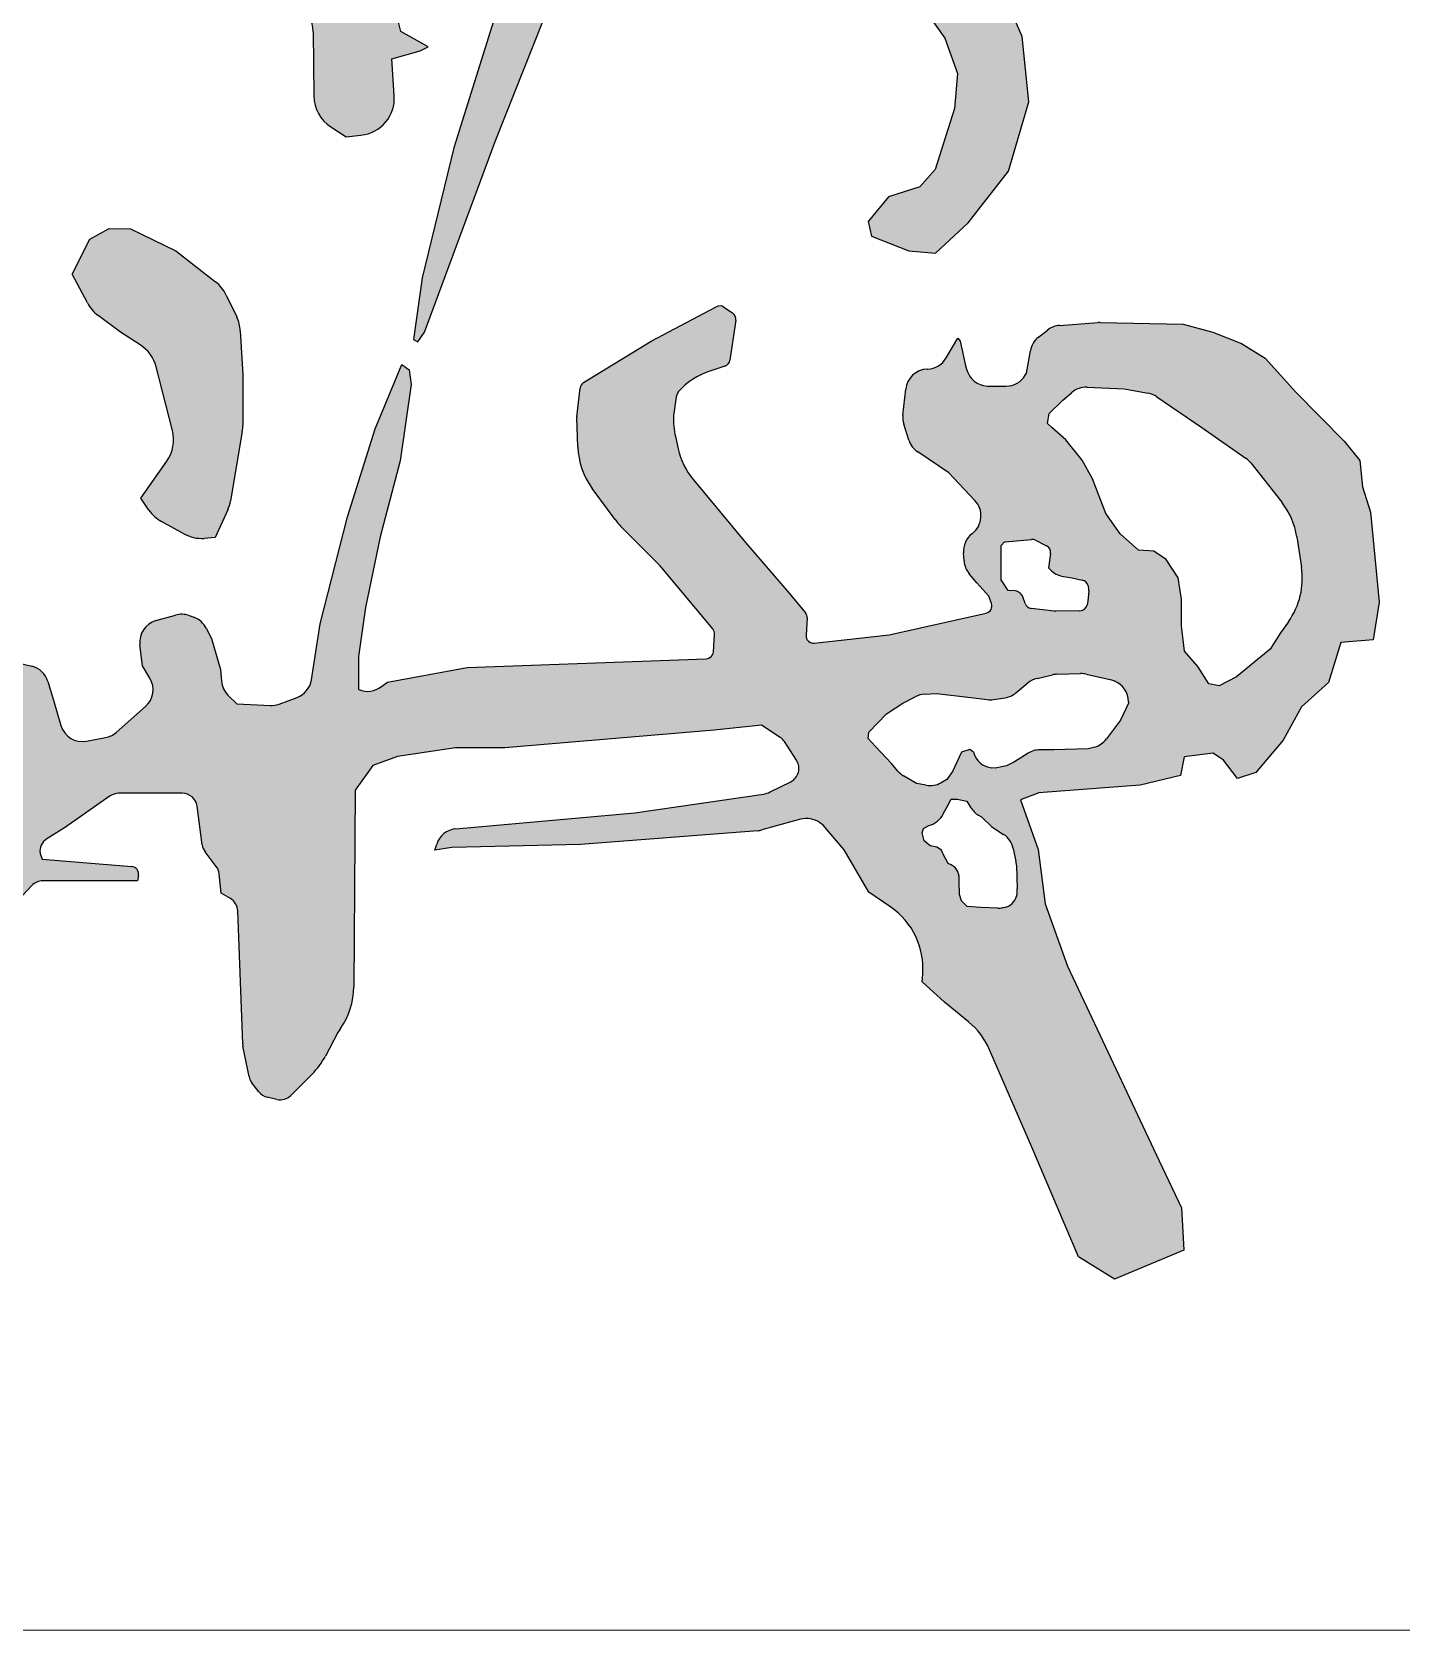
# Model space of a CAD drawing. Extents: x 69728788 to 150163257, y 20675998 to 43663798.
# Drawn here: x 74288032 to 74288469, y 21846972 to 21847482 of the extents above; entities that cross this region are included whole.
import ezdxf

# ---------------------------------------------------------------- set-up
doc = ezdxf.new("R2010")
doc.units = 0
doc.header["$LTSCALE"] = 1000
doc.header["$MEASUREMENT"] = 0
doc.layers.add('图框', color=253, linetype='CONTINUOUS')
doc.layers.add('外框线', color=255, linetype='CONTINUOUS')
doc.layers.add('标注', color=4, linetype='CONTINUOUS', lineweight=20)

# ---------------------------------------------------------------- blocks, each defined once
blk = doc.blocks.new('龚海波')
at = {"layer": '外框线'}
h = blk.add_hatch(color=256, dxfattribs=at)
h.paths.add_polyline_path([(-274227.78, 46952.1), (-274208.65, 46949.52), (-274197.98, 46945.48), (-274189.16, 46940.7), (-274186.21, 46934.82), (-274185.48, 46927.84), (-274185.11, 46921.59), (-274185.11, 46920.12), (-274181.8, 46923.06), (-274177.02, 46930.41), (-274171.5, 46938.87), (-274173.71, 46948.42), (-274176.28, 46952.28, 0.161293), (-274191.16, 46963.89), (-274197.25, 46966.06), (-274220.79, 46973.05), (-274252.1, 46980.7, -0.055927), (-274258.38, 46983), (-274271.79, 46989.7, -0.036786), (-274275.57, 46991.95), (-274283.1, 46997.22, 0.116967), (-274295.97, 47002.32, 0.125161), (-274297.43, 47002.06), (-274305.16, 46998.51, 0.089225), (-274306.04, 46997.91, -0.045924), (-274305.61, 46998.26), (-274310.28, 46995.05, 0.195275), (-274311.52, 46993.17), (-274312.01, 46990.74, 0.293872), (-274310.82, 46987.72), (-274305.77, 46984.07), (-274300.62, 46982.23), (-274295.1, 46976.72), (-274293.22, 46963.58, 0.040442), (-274293.26, 46963.1, 0.74192), (-274287.76, 46961.44), (-274285.9, 46964.23), (-274277.81, 46966.8), (-274269.72, 46965.33), (-274263.46, 46960.92), (-274256.42, 46954.89, 0.146226), (-274254.85, 46954.19), (-274241.39, 46952.46)])
h.paths.add_polyline_path([(-274005.14, 46626.86, -0.224051), (-273999.55, 46615.35), (-273999.25, 46589.55, 0.252735), (-273992.33, 46577.09), (-273986.18, 46573.16), (-273980.29, 46573.75, 0.405395), (-273966.82, 46589.72), (-273967.85, 46604.51), (-273956.44, 46607.77), (-273953.18, 46609.4), (-273964.18, 46615.51), (-273966.22, 46623.65), (-273965.89, 46638.44, 0.116113), (-273967.32, 46645.16), (-273974.78, 46661.02, 0.062977), (-273976.8, 46664.19), (-273985.51, 46674.71, 0.230474), (-273997.46, 46680.13), (-274008.59, 46679.83), (-274012.13, 46678.9, 0.141943), (-274019.3, 46674.62), (-274028.94, 46664.26, 0.175293), (-274032.94, 46654.87), (-274033.04, 46652.96), (-274031.82, 46647.67), (-274031.01, 46647.67)])
h.paths.add_polyline_path([(-274028.85, 46494.91, 0.097987), (-274030.3, 46500.55), (-274034.54, 46509.37, 0.115547), (-274038.84, 46514.7), (-274054.86, 46527.21), (-274073.06, 46536.01), (-274081.74, 46536.17), (-274089.5, 46531.9), (-274096.55, 46517.82), (-274090.49, 46506.18, 0.112428), (-274086.18, 46501.1), (-274077.17, 46494.35), (-274069.26, 46489.32, -0.190711), (-274062.78, 46480.38), (-274056.22, 46454.76, -0.218827), (-274058.46, 46442.43), (-274068.95, 46427.46), (-274065.66, 46422.71, 0.115033), (-274060.61, 46418.14), (-274051.68, 46413.18, 0.14431), (-274043.4, 46411.33), (-274039, 46411.62), (-274033.94, 46422.75, 0.064737), (-274032.8, 46426.45), (-274028.06, 46454.38, 0.042109), (-274027.85, 46456.89), (-274027.85, 46477.34)])
h.paths.add_polyline_path([(-274168.93, 46137.71, 0.133698), (-274167.09, 46140.27), (-274163.85, 46148.96), (-274164.2, 46158.47), (-274164.2, 46162.1), (-274167.14, 46163.83), (-274173.71, 46164.17), (-274185.82, 46164), (-274191.4, 46164.53, -0.296761), (-274196.53, 46168.61), (-274197.76, 46172.3), (-274200.7, 46172.3), (-274203.43, 46168.07, -0.111035), (-274205.3, 46166.23), (-274209.17, 46163.83), (-274215.99, 46156.3, -0.159662), (-274219.23, 46154.45), (-274224.05, 46153.46), (-274236.16, 46154.49), (-274236.3, 46153.86), (-274236.57, 46148.05), (-274236.02, 46143.08), (-274231.87, 46138.65), (-274225.51, 46132.29), (-274221.91, 46132.57), (-274218.31, 46135.33), (-274215.27, 46134.23), (-274212.22, 46130.36), (-274211.12, 46124.27), (-274211.89, 46109.22, 0.22558), (-274209.93, 46104.46), (-274203.09, 46098.28), (-274200.05, 46098.83), (-274193.13, 46107.96), (-274185.05, 46115.22, 0.121444), (-274183.44, 46117.6), (-274179.59, 46127.99, -0.134274), (-274177.74, 46130.56)])
blk.add_hatch(color=256, dxfattribs=at).paths.add_polyline_path([(-273827.42, 46845.62), (-273882.62, 46734.35), (-273922.01, 46635.24), (-273942.84, 46568.69), (-273955.51, 46516.27), (-273959.12, 46491.41), (-273957.31, 46490.51), (-273954.62, 46494.45), (-273926.21, 46571.28), (-273891.38, 46658.93), (-273855.88, 46735.91), (-273816.54, 46815.82), (-273808.8, 46820.33), (-273805.58, 46811.96), (-273808.16, 46768.13), (-273808.16, 46733.97), (-273803.64, 46703.04), (-273782.36, 46665.01), (-273761.72, 46636.66), (-273744.95, 46612.81), (-273739.79, 46598.63), (-273741.08, 46584.46), (-273748.82, 46559.97), (-273755.02, 46552.96), (-273767.68, 46548.9), (-273775.82, 46538.96), (-273774.46, 46533.08), (-273759.51, 46527.14), (-273748.66, 46526.24), (-273735.54, 46538.44), (-273719.26, 46559.23), (-273711.12, 46587.25), (-273713.83, 46613.46), (-273723.33, 46635.6), (-273743.23, 46663.17), (-273761.77, 46689.38), (-273774.93, 46731.14), (-273774.02, 46767.29), (-273773.14, 46826.64), (-273774.95, 46859.63), (-273782.64, 46869.12), (-273798.02, 46874.55), (-273814.3, 46870.93)])
h = blk.add_hatch(color=256, dxfattribs=at)
h.paths.add_polyline_path([(-273891.95, 46471.83, -0.231178), (-273890.54, 46474.06), (-273863.26, 46490.83), (-273837.04, 46504.62, -0.274551), (-273833.98, 46504.46), (-273830.46, 46502.12, -0.290357), (-273829.16, 46499.18), (-273831.53, 46483.15, -0.282713), (-273833.55, 46480.75), (-273839.65, 46478.72, 0.12974), (-273852.46, 46470.33), (-273853.22, 46468.3), (-273854.23, 46460.74, 0.07073), (-273853.53, 46452.32), (-273852.42, 46447.43, 0.118418), (-273846.21, 46434.87), (-273825.22, 46409.7), (-273807.67, 46389.24), (-273801.12, 46381.38, -0.191696), (-273800.42, 46379.27), (-273800.86, 46372.32, 0.465128), (-273797.54, 46369.15), (-273767.43, 46372.42), (-273728.29, 46381.19, 0.44834), (-273726.12, 46385.11), (-273727.15, 46388.07), (-273732.08, 46393.35), (-273735.16, 46397.09, -0.157491), (-273737.2, 46402.23), (-273737.41, 46405.52, -0.24693), (-273734, 46413.17), (-273733.82, 46413.3, 0.440579), (-273732.84, 46426.55), (-273743.35, 46437.69), (-273755.88, 46446.13, -0.170294), (-273759.44, 46450.91), (-273761.46, 46457.38, -0.102372), (-273761.82, 46461.01), (-273760.72, 46471.44, -0.373734), (-273752.09, 46479.5), (-273751.89, 46479.5, 0.254103), (-273744.49, 46483.87), (-273739.73, 46492.03), (-273738.75, 46490.77), (-273736.69, 46481.56), (-273736.17, 46479.5, 0.331647), (-273727.84, 46472.7), (-273726.44, 46472.64), (-273720.26, 46472.64, 0.263355), (-273712.54, 46477.01), (-273712, 46477.92), (-273710.47, 46486.84, -0.184975), (-273707.18, 46492.38), (-273703.59, 46495.22, -0.149598), (-273698.68, 46497.13), (-273682.76, 46498.33), (-273648.95, 46497.63), (-273636.97, 46494.46), (-273625.35, 46489.89), (-273615.84, 46483.9), (-273603.51, 46470.18), (-273584.01, 46450.44), (-273577.67, 46442.7), (-273576.62, 46432.14), (-273573.45, 46421.94), (-273569.92, 46385.61), (-273572.38, 46370.48), (-273585.41, 46369.42), (-273587.53, 46362.38), (-273590.35, 46353.23), (-273601.26, 46343.38), (-273608.66, 46330.01), (-273619.58, 46316.98), (-273626.98, 46314.52), (-273632.61, 46321.91), (-273636.84, 46324.73), (-273648.46, 46323.32), (-273649.98, 46315.82), (-273666.18, 46311.95), (-273707.04, 46308.79), (-273714.43, 46305.97), (-273707.3, 46286.01), (-273704.48, 46264.05), (-273695.53, 46238.92), (-273658.58, 46160.57), (-273649.57, 46141.66), (-273648.67, 46124.55), (-273676.61, 46112.85), (-273691.02, 46121.85), (-273709.95, 46165.97), (-273726.9, 46205.24, 0.119239), (-273735.38, 46216.51), (-273745.1, 46224.51), (-273754.11, 46232.61), (-273753.87, 46235.75, 0.267055), (-273766.73, 46262.75), (-273775.53, 46268.83), (-273785.46, 46285.83), (-273793.96, 46295.75), (-273795.44, 46296.8, 0.225942), (-273803.06, 46298.15), (-273818.65, 46293.85, -0.047725), (-273820.34, 46293.55), (-273891.78, 46287.96), (-273943.56, 46286.74), (-273950.47, 46285.69), (-273949.72, 46288.06, -0.302854), (-273941.94, 46294.31), (-273869.81, 46300.7), (-273818.07, 46308.29, 0.079622), (-273815.35, 46309.14), (-273807.06, 46313.28, 0.447831), (-273804.72, 46321.92), (-273809.59, 46329.42, 0.101957), (-273811.29, 46331.14), (-273818.77, 46336.12), (-273837.91, 46333.99), (-273922.26, 46326.91), (-273942.11, 46326.91), (-273965.5, 46323.37), (-273975.42, 46319.83), (-273982.51, 46309.91), (-273983.15, 46230.62, -0.1506), (-273988.49, 46213.78), (-273989.6, 46212.17), (-273994.57, 46202.74, -0.07539), (-273999.91, 46195.5), (-274008.51, 46186.9, -0.258442), (-274014.1, 46185.29), (-274018, 46186.19, -0.172364), (-274021.39, 46188.35), (-274024.17, 46191.93, -0.116492), (-274025.32, 46194.44), (-274027.88, 46207.21), (-274029.88, 46261.27, 0.257654), (-274032.87, 46266.24), (-274036.55, 46268.37), (-274037.36, 46276.13, 0.137932), (-274038.57, 46279.15), (-274043.03, 46284.98, -0.130882), (-274044.21, 46287.84), (-274046.29, 46303.4, 0.375873), (-274052.24, 46308.6), (-274077.9, 46308.6, 0.153785), (-274081.34, 46307.52), (-274099.67, 46294.7), (-274106.77, 46290.31, 0.298099), (-274109.55, 46284.35), (-274108.73, 46282.05), (-274072.6, 46279.05, -0.449386), (-274069.91, 46275.47), (-274070.35, 46273.34), (-274108.47, 46273.34, 0.210128), (-274112.89, 46271.4), (-274116.57, 46267.38), (-274118.16, 46266.68, -0.340919), (-274128.83, 46269.35), (-274130.34, 46271.26, 0.210758), (-274134.62, 46273.53), (-274142.12, 46274.06, -0.201903), (-274148.35, 46277.22), (-274153.6, 46283.43, -0.259318), (-274155.3, 46292.01), (-274154.48, 46294.53, -0.264412), (-274143.55, 46304.54), (-274134.47, 46306.62), (-274133.74, 46308.24, 0.42547), (-274135.37, 46312.24), (-274138.97, 46313.68, 0.080244), (-274145.44, 46314.58), (-274159.81, 46314.07), (-274243.49, 46313.1), (-274309.1, 46307.63), (-274338.63, 46305.76, 0.145884), (-274341.85, 46304.57), (-274384.28, 46272.8), (-274419.07, 46249.45), (-274461.82, 46217.17), (-274517.99, 46178.93), (-274535.2, 46165.65, 0.151784), (-274538.27, 46161.28), (-274539.85, 46156.35), (-274539.85, 46152.34, 0.121298), (-274538.82, 46148.16), (-274536.25, 46145.19), (-274531.17, 46143.89), (-274525.83, 46144.01, 0.108689), (-274513.31, 46147.06), (-274504.86, 46151.2), (-274443.23, 46179.49), (-274368.95, 46213.48), (-274305.79, 46239.14), (-274279.41, 46244.69), (-274239.85, 46246.77), (-274230.31, 46246.27, -0.148728), (-274223.74, 46243.89), (-274217.82, 46239.45, -0.11645), (-274214.29, 46235.22), (-274210, 46226.66), (-274223.43, 46224.59, 0.187953), (-274230.97, 46220.23), (-274245.93, 46201.55, 0.102525), (-274248.14, 46197.21), (-274251.65, 46184.35), (-274267.55, 46184.35, 0.144191), (-274274.05, 46182.43), (-274347.44, 46135.1), (-274416.92, 46094.26, 0.063491), (-274419.32, 46092.41), (-274432.13, 46079.61, -0.080592), (-274435.25, 46077.36), (-274439.26, 46075.36, -0.178905), (-274447.53, 46074.45), (-274450.63, 46079.5), (-274453.98, 46089.41, -0.27945), (-274451.46, 46101.59), (-274447.39, 46105.97), (-274428.26, 46111.71, 0.073381), (-274425.09, 46113.19), (-274332.17, 46174.64), (-274299.49, 46197.29, 0.06755), (-274297.11, 46199.47), (-274292.18, 46205.39), (-274291.89, 46207.03, 0.305341), (-274301.33, 46211.67), (-274305.1, 46211.4), (-274367.57, 46183.65), (-274477.39, 46136.42), (-274509.13, 46124.36, -0.052637), (-274515.22, 46122.76), (-274533.75, 46119.91, -0.090596), (-274544.53, 46120.21), (-274557.04, 46122.87, -0.085038), (-274566.46, 46126.61), (-274571.69, 46129.8, -0.181064), (-274575.58, 46134.77), (-274577.91, 46142.16, -0.147202), (-274577.98, 46147.34), (-274575.11, 46157.39, -0.109427), (-274573.26, 46160.81), (-274557.09, 46179.46, -0.048018), (-274555.84, 46180.65), (-274505.15, 46220.34), (-274461.42, 46250.16), (-274447.84, 46260.9, 0.298156), (-274445.76, 46267.14), (-274448.24, 46276.52), (-274453.09, 46282.07), (-274469.75, 46283.45), (-274655.95, 46260.6), (-274758.84, 46249.49), (-274984.78, 46231.07, -0.291644), (-274990.48, 46234.09), (-275005.94, 46261.28), (-275005.94, 46263.51, -0.383842), (-275000.57, 46269.47), (-274966.38, 46273.07), (-274703.31, 46284.86), (-274522.67, 46304.34), (-274458.11, 46309.2), (-274455.54, 46316.17), (-274457.48, 46342.43), (-274468.89, 46376.6), (-274479.37, 46389.69), (-274494.1, 46409.05, -0.101619), (-274496.71, 46414.49), (-274498.65, 46422.24, -0.109256), (-274498.83, 46428.72), (-274496.82, 46439.17, -0.280752), (-274486.32, 46450.73), (-274483.95, 46451.42, -0.126758), (-274476.47, 46451.68), (-274469.17, 46450.05, -0.15474), (-274461.32, 46445.5), (-274448.72, 46431.65, -0.081557), (-274446.07, 46427.57), (-274442.08, 46418.45, -0.093443), (-274440.83, 46413.04), (-274440.07, 46394.05), (-274433.96, 46358.27), (-274425, 46322.46, 0.390931), (-274418.19, 46317.99), (-274391.17, 46322.49), (-274369.47, 46333.74, 0.171134), (-274366.74, 46336.65), (-274357.98, 46356.53), (-274331.78, 46396.67), (-274319.32, 46421.58, 0.116513), (-274318.68, 46424.26), (-274318.68, 46442.49, 0.107138), (-274319.22, 46444.97), (-274321.65, 46450.31, 0.523435), (-274331.35, 46452.07), (-274341.24, 46442.19, -0.18265), (-274345.11, 46440.45), (-274356.87, 46439.71, -0.340063), (-274362.94, 46443.8), (-274364.62, 46448.85, 0.294066), (-274369.68, 46452.92), (-274374.32, 46453.41, 0.133568), (-274389.86, 46450.88), (-274392.04, 46449.9), (-274405.33, 46442.52, 0.220074), (-274408.3, 46438.45), (-274411.06, 46424.67, -0.080659), (-274411.74, 46422.87), (-274421.73, 46405.39), (-274424.13, 46407.31, -0.201849), (-274426.35, 46411.4), (-274429.44, 46442.26, -0.240558), (-274428.45, 46444.8), (-274414.88, 46456.85, 0.21433), (-274413.87, 46459.1), (-274413.87, 46462.9, 0.280337), (-274415.49, 46465.57), (-274462.78, 46490.04), (-274496.12, 46510.35, 0.156534), (-274501.46, 46511.64), (-274515.16, 46510.62, -0.46076), (-274521.58, 46517.1), (-274520.05, 46535.73, -0.064651), (-274516.8, 46550.83), (-274507.14, 46587.87), (-274493.38, 46640.72), (-274477.18, 46704.42), (-274474.01, 46720.9), (-274492.42, 46719.06, -0.064936), (-274507.93, 46719.53), (-274522.46, 46721.87, -0.080775), (-274531.6, 46724.91), (-274538.26, 46728.4, -0.135752), (-274549.95, 46739.32), (-274550.28, 46739.88, -0.154043), (-274554.63, 46757.4), (-274554.45, 46760.24, -0.136703), (-274553.4, 46763.29), (-274546.49, 46773.26), (-274544.86, 46773.67, -0.279334), (-274538.91, 46771.87), (-274526.22, 46757.73), (-274508.2, 46749.01), (-274490.51, 46745.48, 0.141167), (-274473.96, 46746.86), (-274470.51, 46749.33), (-274466.42, 46755.23, 0.122029), (-274465.79, 46758.05), (-274466.73, 46801.48, 0.13949), (-274471.57, 46817.17), (-274477.95, 46826.99), (-274482.7, 46832.04, 0.109197), (-274493.41, 46839.33), (-274501.78, 46842.68, -0.674227), (-274496.43, 46870.89), (-274486.91, 46870.45, -0.092395), (-274473.49, 46866.08), (-274463.45, 46860.4, -0.067551), (-274457.03, 46855.51), (-274443.05, 46841.54), (-274442.4, 46840.66, -0.157847), (-274436.59, 46823.12), (-274436.1, 46752.69, 0.507739), (-274432.17, 46749.86), (-274407.58, 46757.89), (-274351.77, 46772.41), (-274346.81, 46774.27, 0.285141), (-274327.53, 46799.36), (-274327.14, 46803.29), (-274336.13, 46821.26), (-274336.37, 46825.28, -0.404917), (-274328.19, 46834.77), (-274321.47, 46835.38, -0.059906), (-274319.32, 46835.32), (-274309.48, 46833.84, -0.217925), (-274303.21, 46829.75), (-274297.67, 46820.99, -0.127757), (-274296.29, 46816.68), (-274295.67, 46805.54), (-274295.31, 46802.87, 0.45192), (-274284.07, 46795.37), (-274266.96, 46799.93, 0.061267), (-274260.17, 46802.66), (-274247.91, 46809.44, -0.126968), (-274233.39, 46813.19), (-274186.96, 46813.19, 0.329734), (-274184.09, 46815.31), (-274178.34, 46834.1), (-274171.28, 46814.55, 0.229531), (-274169.41, 46812.73), (-274166.36, 46811.71, -0.382276), (-274164.37, 46808.24), (-274167.03, 46795.84, -0.203047), (-274168.38, 46793.92), (-274176.6, 46788.79), (-274192.3, 46780.07), (-274214.39, 46772.52), (-274245.21, 46766.71), (-274260.32, 46766.71), (-274273.19, 46767.17, 0.112418), (-274279.73, 46765.92), (-274283.9, 46764.1, 0.326044), (-274285.68, 46761.05), (-274283.03, 46735.12), (-274284.77, 46724.09), (-274288.87, 46717.39, 0.328096), (-274288.26, 46710.31), (-274283.03, 46704.33), (-274269.7, 46656.03, 0.053255), (-274269.24, 46654.84), (-274248.14, 46614.52), (-274231.4, 46587.57), (-274217.17, 46565.35, 0.098742), (-274215.54, 46563.66), (-274195.13, 46549.47), (-274163.22, 46520.49, 0.218816), (-274158.44, 46518.97), (-274156.15, 46519.26, -0.291918), (-274150.32, 46516.49), (-274148.74, 46513.96, -0.158896), (-274147.84, 46510.35), (-274148.63, 46499.29), (-274141.19, 46502.08), (-274156.07, 46486.28), (-274156.7, 46482.53, -0.240188), (-274164.8, 46471.57), (-274170.4, 46470.84), (-274197.57, 46470.84), (-274237.35, 46467.58), (-274260.17, 46466.93), (-274269.3, 46464.32), (-274271.28, 46447.88), (-274283.02, 46426.37), (-274298.02, 46408.13), (-274302.58, 46399.66), (-274310.24, 46382.71, -0.059303), (-274313.91, 46376.64), (-274326.4, 46360.59, 0.096023), (-274331.57, 46350.41), (-274333.89, 46342.31), (-274330.63, 46337.75), (-274321.5, 46335.8), (-274261.68, 46344.35), (-274233.85, 46346.81, 0.368288), (-274225.66, 46355.13), (-274225.57, 46356.45, -0.287337), (-274219.93, 46364.16), (-274216.94, 46365.36, -0.1299), (-274212.38, 46365.92), (-274185.36, 46362.21), (-274159.03, 46361.48), (-274120.63, 46361.48, -0.061275), (-274118.45, 46361.21), (-274112.82, 46359.8, -0.265952), (-274106.37, 46353.61), (-274104.17, 46346.13), (-274101.15, 46335.89, 0.385739), (-274090.84, 46329.59), (-274083.18, 46331.05, 0.134429), (-274078.91, 46333.14), (-274067.06, 46343.59, 0.361907), (-274065.29, 46354.97), (-274068.32, 46360.02), (-274069.32, 46368.47, -0.367837), (-274062.85, 46378.18), (-274055.03, 46380.41, -0.157947), (-274049.49, 46380.22), (-274047.55, 46379.51, -0.191883), (-274042.58, 46375.08), (-274040.53, 46370.98), (-274036.87, 46358.55), (-274036.43, 46353.76, 0.175535), (-274033.83, 46348.21), (-274030.28, 46344.67), (-274016.75, 46344.02, 0.100406), (-274013.21, 46344.57), (-274005.98, 46347.23, 0.271742), (-274000.2, 46354.27), (-273996.64, 46376.83), (-273985.66, 46419.95), (-273974.46, 46455.44), (-273963.72, 46481.35), (-273960.79, 46479.16), (-273960.06, 46473.31), (-273964.45, 46442.61), (-273972.5, 46411.91), (-273978.35, 46383.41), (-273981.28, 46363.67), (-273981.28, 46350.52, 0.280775), (-273971.97, 46351.58), (-273969.57, 46353.44), (-273937.39, 46359.28), (-273841.09, 46362.82, 0.384258), (-273838.21, 46365.62), (-273837.74, 46372.69, 0.192772), (-273838.43, 46374.81), (-273859.6, 46400.2), (-273874.8, 46415.39, -0.038185), (-273877.78, 46418.86), (-273887.04, 46431.47, -0.150784), (-273892.84, 46448.19), (-273893.25, 46460.13)])
h.paths.add_polyline_path([(-274324.53, 46749.42), (-274322.41, 46739.65), (-274323.98, 46701.94), (-274334.85, 46638.93), (-274350.08, 46581.35), (-274370.73, 46522.68), (-274389.22, 46494.44), (-274414.22, 46507.48), (-274440.32, 46519.43), (-274484.87, 46538.78, -0.411776), (-274488.01, 46546.63), (-274475.11, 46577.01), (-274463.15, 46613.94), (-274449.02, 46668.26), (-274442.49, 46699.77), (-274434.88, 46718.24), (-274426.94, 46720.97), (-274398.89, 46726.49), (-274372.55, 46737.53), (-274349.18, 46745.17), (-274330.06, 46750.27)], flags=16)
h.paths.add_polyline_path([(-274295.55, 46680.11), (-274292.93, 46679.36), (-274287.68, 46669.99), (-274283.56, 46647.89), (-274267.06, 46610.06), (-274244.02, 46561.2, 0.039662), (-274242.84, 46559.13), (-274227.39, 46536.52), (-274213.14, 46511.05), (-274206.02, 46498.69), (-274208.64, 46496.06), (-274232.26, 46494.94), (-274261, 46491.87), (-274316.38, 46496.36, 0.081589), (-274318.32, 46496.2), (-274336.14, 46491.75, 0.183834), (-274339.64, 46489.31), (-274341.78, 46486.18, -0.12786), (-274347.46, 46481.21), (-274355.22, 46477.34), (-274362.72, 46479.96), (-274363.7, 46486.32), (-274362.93, 46495.46), (-274353.02, 46516.79), (-274338.54, 46544.22), (-274324.81, 46575.45), (-274311.85, 46608.97), (-274302.7, 46646.3), (-274300.42, 46676.77), (-274298.93, 46679.73)], flags=16)
h.paths.add_polyline_path([(-273702.84, 46461.63), (-273697.36, 46467.02), (-273693.9, 46470.02, -0.191823), (-273687.61, 46472.21), (-273672.67, 46471.54), (-273663.06, 46469.83, -0.10674), (-273659.55, 46468.39), (-273641.39, 46455.92), (-273623.57, 46443.53, -0.07439), (-273621.63, 46441.7), (-273609.19, 46425.87, -0.129106), (-273603.12, 46411.89), (-273601.25, 46399.77, -0.195793), (-273606.5, 46377.75), (-273609.71, 46373.26), (-273613.82, 46366.68), (-273627.4, 46355.58), (-273634.4, 46351.88), (-273638.51, 46352.7), (-273643.04, 46359.69), (-273648.39, 46365.86), (-273649.62, 46376.14), (-273649.62, 46386.83), (-273650.86, 46395.47), (-273655.8, 46402.87), (-273660.74, 46406.16), (-273666.91, 46406.57), (-273674.32, 46413.15), (-273680.08, 46421.38), (-273685.43, 46435.36), (-273689.54, 46442.76), (-273696.13, 46450.98), (-273701.89, 46455.92), (-273703.6, 46457.56)], flags=16)
h.paths.add_polyline_path([(-273722.2, 46408.38), (-273720.93, 46409.91), (-273720.67, 46409.91), (-273709.22, 46410.93), (-273704, 46408.32, -0.319194), (-273702.36, 46405.25), (-273703.11, 46399.48), (-273702.44, 46398.76, 0.170609), (-273697.18, 46395.95), (-273693.69, 46395.41), (-273689.55, 46394.51, -0.270894), (-273687.32, 46392.46), (-273686.81, 46390.83), (-273687.32, 46386), (-273687.61, 46384.54, -0.35173), (-273690.49, 46382.13), (-273700.56, 46381.93), (-273710.11, 46383.06, -0.28734), (-273712.59, 46385.05), (-273713.53, 46387.77, 0.155831), (-273714.63, 46389.24, 0.184917), (-273716.58, 46390.13), (-273719.4, 46390.32), (-273722.2, 46394.65), (-273722.2, 46402.02)], flags=16)
h.paths.add_polyline_path([(-273775.51, 46333.25), (-273768.39, 46340.69), (-273761.92, 46344.9), (-273756.88, 46347.53, -0.109091), (-273753.14, 46348.55), (-273748.32, 46348.78), (-273734.41, 46347.16), (-273727.88, 46346.34, 0.069308), (-273725.4, 46346.38), (-273720.69, 46347.1, 0.13629), (-273716.3, 46349.08), (-273711.52, 46353.06, -0.117467), (-273707.79, 46354.92), (-273701.62, 46356.34, -0.049761), (-273699.84, 46356.56), (-273690.23, 46356.83, -0.063156), (-273687.98, 46356.61), (-273677.76, 46354.28), (-273676.76, 46353.89, -0.311276), (-273670.96, 46345.48), (-273670.96, 46344.9), (-273674.2, 46338.1), (-273679.85, 46330.5, -0.162986), (-273684.54, 46327.23), (-273687.15, 46326.46), (-273701.07, 46326.14), (-273706.58, 46326.14, 0.140475), (-273711.35, 46324.77), (-273716.93, 46321.29), (-273720.16, 46319.67), (-273724.7, 46318.7), (-273726.08, 46318.87, -0.312011), (-273733.41, 46325.18), (-273734.9, 46326.24), (-273738.29, 46325.17), (-273741.85, 46317.4), (-273744.12, 46314.17), (-273746.47, 46312.85, -0.174687), (-273752.49, 46311.84), (-273756.42, 46312.55), (-273761.61, 46315.67, -0.082204), (-273763.85, 46317.57), (-273766.45, 46320.64), (-273772.92, 46327.43), (-273775.84, 46330.66)], flags=16)
h.paths.add_polyline_path([(-273753.52, 46294.49), (-273751.34, 46295.68, 0.21493), (-273745.56, 46300.29), (-273743.8, 46303.72), (-273742.39, 46306.24), (-273740, 46306.24), (-273736.07, 46305.4), (-273734.43, 46302.77, 0.120194), (-273731.37, 46299.8), (-273730.18, 46299.09), (-273725.96, 46295.16), (-273721.26, 46292.07, -0.198061), (-273717.39, 46286.41), (-273716.13, 46280.43), (-273715.76, 46270.09, -0.06461), (-273715.97, 46267.78), (-273716.1, 46267.22, -0.302829), (-273720.92, 46262.62), (-273721.66, 46262.49, -0.052243), (-273723.54, 46262.36), (-273730.46, 46262.61), (-273735.93, 46263.03), (-273738.18, 46265.28), (-273739.02, 46267.8), (-273739.17, 46273.73, 0.37754), (-273743.65, 46280.28), (-273745.62, 46284.08), (-273746.32, 46285.76), (-273748.15, 46286.88), (-273750.82, 46287.44), (-273753.34, 46289.41), (-273754.05, 46292.64)], flags=16)
for points in [[(-273954.62, 46494.45), (-273926.21, 46571.28), (-273891.38, 46658.93)], [(-273761.72, 46636.66), (-273744.95, 46612.81), (-273739.79, 46598.63), (-273741.08, 46584.46), (-273748.82, 46559.97), (-273755.02, 46552.96), (-273767.68, 46548.9), (-273775.82, 46538.96), (-273774.46, 46533.08), (-273759.51, 46527.14), (-273748.66, 46526.24), (-273735.54, 46538.44), (-273719.26, 46559.23), (-273711.12, 46587.25), (-273713.83, 46613.46), (-273723.33, 46635.6)], [(-273922.01, 46635.24), (-273942.84, 46568.69), (-273955.51, 46516.27), (-273959.12, 46491.41), (-273957.31, 46490.51), (-273954.62, 46494.45)]]:
    blk.add_lwpolyline(points, dxfattribs=at)
blk.add_lwpolyline([(-274266.96, 46799.93, 0.061267), (-274260.17, 46802.66), (-274247.91, 46809.44, -0.126968), (-274233.39, 46813.19), (-274186.96, 46813.19, 0.329734), (-274184.09, 46815.31), (-274178.34, 46834.1), (-274171.28, 46814.55, 0.229531), (-274169.41, 46812.73), (-274166.36, 46811.71, -0.382276), (-274164.37, 46808.24), (-274167.03, 46795.84, -0.203047), (-274168.38, 46793.92), (-274176.6, 46788.79), (-274192.07, 46780.2, -0.044374), (-274192.55, 46779.99), (-274214.19, 46772.59, -0.035775), (-274214.6, 46772.48), (-274244.93, 46766.76, -0.04662), (-274245.49, 46766.71), (-274260.32, 46766.71), (-274273.19, 46767.17, 0.112418), (-274279.73, 46765.92), (-274283.9, 46764.1, 0.326044), (-274285.68, 46761.05), (-274283.03, 46735.12), (-274284.77, 46724.09), (-274288.87, 46717.39, 0.328096), (-274288.26, 46710.31), (-274283.03, 46704.33), (-274269.7, 46656.03, 0.053255), (-274269.24, 46654.84), (-274248.14, 46614.52), (-274231.4, 46587.57), (-274217.17, 46565.35, 0.098742), (-274215.54, 46563.66), (-274195.13, 46549.47), (-274163.22, 46520.49, 0.218816), (-274158.44, 46518.97), (-274156.15, 46519.26, -0.291918), (-274150.32, 46516.49), (-274148.74, 46513.96, -0.158896), (-274147.84, 46510.35), (-274148.63, 46499.29), (-274141.19, 46502.08), (-274156.07, 46486.28), (-274156.7, 46482.53, -0.240188), (-274164.8, 46471.57), (-274170.4, 46470.84), (-274197.57, 46470.84), (-274237.35, 46467.58), (-274260.17, 46466.93), (-274269.3, 46464.32), (-274271.28, 46447.88), (-274283.02, 46426.37), (-274298.02, 46408.13), (-274302.58, 46399.66), (-274310.24, 46382.71, -0.059303), (-274313.91, 46376.64), (-274326.4, 46360.59, 0.096023), (-274331.57, 46350.41), (-274333.89, 46342.31), (-274330.63, 46337.75), (-274321.5, 46335.8), (-274261.68, 46344.35), (-274233.85, 46346.81, 0.368288), (-274225.66, 46355.13), (-274225.57, 46356.45, -0.287337), (-274219.93, 46364.16), (-274216.94, 46365.36, -0.1299), (-274212.38, 46365.92), (-274185.36, 46362.21), (-274159.03, 46361.48), (-274120.63, 46361.48, -0.061275), (-274118.45, 46361.21), (-274112.82, 46359.8, -0.265952), (-274106.37, 46353.61), (-274104.17, 46346.13), (-274101.15, 46335.89, 0.385739), (-274090.84, 46329.59), (-274083.18, 46331.05, 0.134429), (-274078.91, 46333.14), (-274067.06, 46343.59, 0.361907), (-274065.29, 46354.97), (-274068.32, 46360.02), (-274069.32, 46368.47, -0.367837), (-274062.85, 46378.18), (-274055.03, 46380.41, -0.157947), (-274049.49, 46380.22), (-274047.55, 46379.51, -0.191883), (-274042.58, 46375.08), (-274040.53, 46370.98), (-274036.87, 46358.55), (-274036.43, 46353.76, 0.175535), (-274033.83, 46348.21), (-274030.28, 46344.67), (-274016.75, 46344.02, 0.100406), (-274013.21, 46344.57), (-274005.98, 46347.23, 0.271742), (-274000.2, 46354.27), (-273996.64, 46376.83), (-273985.66, 46419.95), (-273974.46, 46455.44), (-273974.46, 46455.44), (-273963.72, 46481.35), (-273960.79, 46479.16), (-273960.06, 46473.31), (-273964.45, 46442.61), (-273972.5, 46411.91), (-273978.35, 46383.41), (-273981.28, 46363.67), (-273981.28, 46350.51), (-273981.03, 46350.41, 0.272798), (-273971.97, 46351.58), (-273969.57, 46353.44), (-273937.39, 46359.28), (-273841.09, 46362.82, 0.384258), (-273838.21, 46365.62), (-273837.74, 46372.69, 0.192772), (-273838.43, 46374.81), (-273859.6, 46400.2), (-273874.8, 46415.39, -0.038185), (-273877.78, 46418.86), (-273887.04, 46431.47, -0.150784), (-273892.84, 46448.19), (-273893.24, 46459.92, -0.036326), (-273893.23, 46460.35), (-273891.95, 46471.83, -0.231178), (-273890.54, 46474.06), (-273863.26, 46490.83), (-273837.04, 46504.62, -0.274551), (-273833.98, 46504.46), (-273830.46, 46502.12, -0.290357), (-273829.16, 46499.18), (-273831.53, 46483.15, -0.282713), (-273833.55, 46480.75), (-273839.65, 46478.72, 0.12974), (-273852.46, 46470.33), (-273853.22, 46468.3), (-273854.23, 46460.74, 0.07073), (-273853.53, 46452.32), (-273852.42, 46447.43, 0.118418), (-273846.21, 46434.87), (-273825.22, 46409.7), (-273807.67, 46389.24), (-273801.12, 46381.38, -0.191696), (-273800.42, 46379.27), (-273800.86, 46372.32, 0.465128), (-273797.54, 46369.15), (-273767.43, 46372.42), (-273728.29, 46381.19, 0.44834), (-273726.12, 46385.11), (-273727.15, 46388.07), (-273732.08, 46393.35), (-273735.16, 46397.09, -0.157491), (-273737.2, 46402.23), (-273737.41, 46405.52, -0.24693), (-273734, 46413.17), (-273733.82, 46413.3, 0.440579), (-273732.84, 46426.55), (-273743.35, 46437.69), (-273755.88, 46446.13, -0.170294), (-273759.44, 46450.91), (-273761.46, 46457.38, -0.102372), (-273761.82, 46461.01), (-273760.72, 46471.44, -0.373734), (-273752.09, 46479.5), (-273751.89, 46479.5, 0.260599), (-273744.38, 46484.06), (-273739.73, 46492.03), (-273738.75, 46490.77), (-273736.69, 46481.56), (-273736.17, 46479.5, 0.331647), (-273727.84, 46472.7), (-273726.44, 46472.64), (-273720.26, 46472.64, 0.263355), (-273712.54, 46477.01), (-273712, 46477.92), (-273710.47, 46486.84, -0.184975), (-273707.18, 46492.38), (-273703.59, 46495.22, -0.149598), (-273698.68, 46497.13), (-273683.19, 46498.3, -0.024026), (-273682.33, 46498.32), (-273648.95, 46497.63), (-273636.97, 46494.46), (-273625.35, 46489.89), (-273615.84, 46483.9), (-273603.51, 46470.18), (-273584.01, 46450.44), (-273577.67, 46442.7), (-273576.62, 46432.14), (-273573.45, 46421.94), (-273569.92, 46385.61), (-273572.38, 46370.48), (-273585.41, 46369.42), (-273587.53, 46362.38), (-273590.35, 46353.23), (-273601.26, 46343.38), (-273608.66, 46330.01), (-273619.58, 46316.98), (-273626.98, 46314.52), (-273632.61, 46321.91), (-273636.84, 46324.73), (-273648.46, 46323.32), (-273649.98, 46315.82), (-273666.18, 46311.95), (-273707.04, 46308.79), (-273714.43, 46305.97), (-273707.3, 46286.01), (-273704.48, 46264.05), (-273695.53, 46238.92), (-273658.58, 46160.57), (-273649.57, 46141.66), (-273648.67, 46124.55), (-273676.61, 46112.85), (-273691.02, 46121.85), (-273709.95, 46165.97), (-273726.9, 46205.24, 0.119239), (-273735.38, 46216.51), (-273745.1, 46224.51), (-273754.11, 46232.61), (-273753.87, 46235.75, 0.267055), (-273766.73, 46262.75), (-273775.53, 46268.83), (-273785.46, 46285.83), (-273793.96, 46295.75), (-273795.44, 46296.8, 0.225942), (-273803.06, 46298.15), (-273818.65, 46293.85, -0.047725), (-273820.34, 46293.55), (-273891.78, 46287.96), (-273943.56, 46286.74), (-273950.47, 46285.69), (-273949.72, 46288.06, -0.302854), (-273941.94, 46294.31), (-273869.81, 46300.7), (-273818.07, 46308.29, 0.079622), (-273815.35, 46309.14), (-273807.06, 46313.28, 0.447831), (-273804.72, 46321.92), (-273809.59, 46329.42, 0.101957), (-273811.29, 46331.14), (-273818.77, 46336.12), (-273837.91, 46333.99), (-273922.26, 46326.91), (-273942.11, 46326.91), (-273965.5, 46323.37), (-273975.42, 46319.83), (-273982.51, 46309.91), (-273983.15, 46230.62, -0.1506), (-273988.49, 46213.78), (-273989.6, 46212.17), (-273994.57, 46202.74, -0.07539), (-273999.91, 46195.5), (-274008.51, 46186.9, -0.258442), (-274014.1, 46185.29), (-274018, 46186.19, -0.172364), (-274021.39, 46188.35), (-274024.17, 46191.93, -0.116492), (-274025.32, 46194.44), (-274027.78, 46206.74, -0.040146), (-274027.89, 46207.69), (-274029.88, 46261.27, 0.257654), (-274032.87, 46266.24), (-274036.55, 46268.37), (-274037.36, 46276.13, 0.137932), (-274038.57, 46279.15), (-274043.03, 46284.98, -0.130882), (-274044.21, 46287.84), (-274046.29, 46303.4, 0.375873), (-274052.24, 46308.6), (-274077.9, 46308.6, 0.153785), (-274081.34, 46307.52), (-274099.67, 46294.7), (-274106.77, 46290.31, 0.298099), (-274109.55, 46284.35), (-274108.73, 46282.05), (-274072.6, 46279.05, -0.449386), (-274069.91, 46275.47), (-274070.35, 46273.34), (-274108.47, 46273.34, 0.210128), (-274112.89, 46271.4), (-274116.57, 46267.38), (-274118.16, 46266.68, -0.340919), (-274128.83, 46269.35), (-274130.34, 46271.26, 0.210758), (-274134.62, 46273.53), (-274142.12, 46274.06, -0.201903), (-274148.35, 46277.22), (-274153.6, 46283.43, -0.259318), (-274155.3, 46292.01), (-274154.48, 46294.53, -0.264412), (-274143.55, 46304.54), (-274134.47, 46306.62), (-274133.74, 46308.24, 0.42547), (-274135.37, 46312.24), (-274138.97, 46313.68, 0.0877), (-274146.04, 46314.56), (-274159.81, 46314.07), (-274243.49, 46313.1), (-274309.1, 46307.63), (-274338.63, 46305.76, 0.145884), (-274341.85, 46304.57), (-274384.28, 46272.8), (-274419.07, 46249.45), (-274461.82, 46217.17), (-274517.99, 46178.93), (-274535.2, 46165.65, 0.151784), (-274538.27, 46161.28), (-274539.85, 46156.35), (-274539.85, 46152.34, 0.121298), (-274538.82, 46148.16), (-274536.25, 46145.19), (-274531.17, 46143.89), (-274525.83, 46144.01, 0.108689), (-274513.31, 46147.06), (-274504.86, 46151.2), (-274443.23, 46179.49), (-274368.95, 46213.48), (-274305.79, 46239.14), (-274279.41, 46244.69), (-274239.85, 46246.77), (-274230.31, 46246.27, -0.148728), (-274223.74, 46243.89), (-274217.82, 46239.45, -0.11645), (-274214.29, 46235.22), (-274210, 46226.66), (-274223.43, 46224.59, 0.187953), (-274230.97, 46220.23), (-274245.93, 46201.55, 0.102525), (-274248.14, 46197.21), (-274251.65, 46184.35), (-274267.55, 46184.35, 0.144191), (-274274.05, 46182.43), (-274347.44, 46135.1), (-274416.92, 46094.26, 0.063491), (-274419.32, 46092.41), (-274432.13, 46079.61, -0.080592), (-274435.25, 46077.36), (-274439.26, 46075.36, -0.178905), (-274447.53, 46074.45), (-274450.63, 46079.5), (-274453.98, 46089.41, -0.27945), (-274451.46, 46101.59), (-274447.39, 46105.97), (-274428.26, 46111.71, 0.073381), (-274425.09, 46113.19), (-274332.17, 46174.64), (-274299.49, 46197.29, 0.06755), (-274297.11, 46199.47), (-274292.18, 46205.39), (-274291.89, 46207.03, 0.305341), (-274301.33, 46211.67), (-274305.1, 46211.4), (-274367.57, 46183.65), (-274477.39, 46136.42), (-274509.13, 46124.36, -0.052637), (-274515.22, 46122.76), (-274533.75, 46119.91, -0.090596), (-274544.53, 46120.21), (-274557.04, 46122.87, -0.085038), (-274566.46, 46126.61), (-274571.69, 46129.8, -0.181064), (-274575.58, 46134.77), (-274577.91, 46142.16, -0.147202), (-274577.98, 46147.34), (-274575.11, 46157.39, -0.109427), (-274573.26, 46160.81), (-274557.09, 46179.46, -0.048018), (-274555.84, 46180.65), (-274505.15, 46220.34), (-274461.42, 46250.16), (-274447.84, 46260.9, 0.298156), (-274445.76, 46267.14), (-274448.24, 46276.52), (-274453.09, 46282.07), (-274469.75, 46283.45), (-274655.95, 46260.6), (-274758.84, 46249.49), (-274984.78, 46231.07, -0.291644), (-274990.48, 46234.09), (-275005.94, 46261.28), (-275005.94, 46263.51, -0.383842), (-275000.57, 46269.47), (-274966.38, 46273.07), (-274703.31, 46284.86), (-274522.67, 46304.34), (-274458.11, 46309.2), (-274455.54, 46316.17), (-274457.48, 46342.43), (-274468.89, 46376.6), (-274479.37, 46389.69), (-274494.1, 46409.05, -0.101619), (-274496.71, 46414.49), (-274498.65, 46422.24, -0.109256), (-274498.83, 46428.72), (-274496.82, 46439.17, -0.280752), (-274486.32, 46450.73), (-274483.95, 46451.42, -0.126758), (-274476.47, 46451.68), (-274469.17, 46450.05, -0.15474), (-274461.32, 46445.5), (-274448.72, 46431.65, -0.081557), (-274446.07, 46427.57), (-274442.08, 46418.45, -0.093443), (-274440.83, 46413.04), (-274440.07, 46394.05), (-274433.96, 46358.27), (-274425, 46322.46, 0.390931), (-274418.19, 46317.99), (-274391.17, 46322.49), (-274369.47, 46333.74, 0.171134), (-274366.74, 46336.65), (-274357.98, 46356.53), (-274331.78, 46396.67), (-274319.32, 46421.58, 0.116513), (-274318.68, 46424.26), (-274318.68, 46442.49, 0.107138), (-274319.22, 46444.97), (-274321.65, 46450.31, 0.523435), (-274331.35, 46452.07), (-274341.24, 46442.19, -0.18265), (-274345.11, 46440.45), (-274356.87, 46439.71, -0.340063), (-274362.94, 46443.8), (-274364.62, 46448.85, 0.294066), (-274369.68, 46452.92), (-274374.32, 46453.41, 0.133568), (-274389.86, 46450.88), (-274392.04, 46449.9), (-274405.33, 46442.52, 0.220074), (-274408.3, 46438.45), (-274411.06, 46424.67, -0.080659), (-274411.74, 46422.87), (-274421.73, 46405.39), (-274424.13, 46407.31, -0.201849), (-274426.35, 46411.4), (-274429.44, 46442.26, -0.240558), (-274428.45, 46444.8), (-274414.88, 46456.85, 0.21433), (-274413.87, 46459.1), (-274413.87, 46462.9, 0.280337), (-274415.49, 46465.57), (-274462.78, 46490.04), (-274496.12, 46510.35, 0.156534), (-274501.46, 46511.64), (-274515.16, 46510.62, -0.46076), (-274521.58, 46517.1), (-274520.05, 46535.73, -0.064651), (-274516.8, 46550.83), (-274507.14, 46587.87), (-274507.14, 46587.87), (-274493.38, 46640.72), (-274477.18, 46704.42), (-274474.01, 46720.9), (-274492.42, 46719.06, -0.064936), (-274507.93, 46719.53), (-274522.46, 46721.87, -0.080775), (-274531.6, 46724.91), (-274538.26, 46728.4, -0.135752), (-274549.95, 46739.32), (-274550.28, 46739.88, -0.154043), (-274554.63, 46757.4), (-274554.45, 46760.24, -0.136703), (-274553.4, 46763.29), (-274546.49, 46773.26), (-274544.86, 46773.67, -0.279334), (-274538.91, 46771.87), (-274526.22, 46757.73), (-274508.2, 46749.01), (-274490.51, 46745.48, 0.141167), (-274473.96, 46746.86), (-274470.51, 46749.33), (-274466.42, 46755.23, 0.122029), (-274465.79, 46758.05), (-274466.73, 46801.48, 0.13949), (-274471.57, 46817.17), (-274477.95, 46826.99), (-274482.7, 46832.04, 0.109197), (-274493.41, 46839.33), (-274501.78, 46842.68, -0.674227), (-274496.43, 46870.89), (-274486.91, 46870.45, -0.092395), (-274473.49, 46866.08), (-274463.45, 46860.4, -0.067551), (-274457.03, 46855.51), (-274443.05, 46841.54), (-274442.4, 46840.66, -0.157847), (-274436.59, 46823.12), (-274436.1, 46752.69, 0.507739), (-274432.17, 46749.86), (-274407.58, 46757.89), (-274351.77, 46772.41), (-274346.81, 46774.27, 0.285141), (-274327.53, 46799.36), (-274327.14, 46803.29), (-274336.13, 46821.26), (-274336.37, 46825.28, -0.404917), (-274328.19, 46834.77), (-274321.47, 46835.38, -0.059906), (-274319.32, 46835.32), (-274309.48, 46833.84, -0.217925), (-274303.21, 46829.75), (-274297.67, 46820.99, -0.127757), (-274296.29, 46816.68), (-274295.67, 46805.54), (-274295.31, 46802.87, 0.45192), (-274284.07, 46795.37), (-274266.96, 46799.93)], format="xyb", dxfattribs=at)
for points in [[(-274031.01, 46647.67), (-274005.14, 46626.86, -0.224051), (-273999.55, 46615.35), (-273999.25, 46589.55, 0.252735), (-273992.33, 46577.09), (-273986.18, 46573.16), (-273980.29, 46573.75, 0.405395), (-273966.82, 46589.72), (-273967.85, 46604.51), (-273956.44, 46607.77), (-273953.18, 46609.4), (-273964.18, 46615.51), (-273966.22, 46623.65), (-273965.89, 46638.44, 0.116113), (-273967.32, 46645.16), (-273974.78, 46661.02, 0.062977), (-273976.8, 46664.19), (-273985.51, 46674.71, 0.230474), (-273997.46, 46680.13), (-274008.59, 46679.83), (-274012.13, 46678.9, 0.141943), (-274019.3, 46674.62), (-274028.94, 46664.26, 0.175293), (-274032.94, 46654.87), (-274033.04, 46652.96), (-274031.82, 46647.67)], [(-274073.06, 46536.01), (-274054.86, 46527.21), (-274038.84, 46514.7, -0.115547), (-274034.54, 46509.37), (-274030.3, 46500.55, -0.097987), (-274028.85, 46494.91), (-274027.85, 46477.34), (-274027.85, 46456.89, -0.042109), (-274028.06, 46454.38), (-274032.8, 46426.45, -0.064737), (-274033.94, 46422.75), (-274039, 46411.62), (-274043.4, 46411.33, -0.14431), (-274051.68, 46413.18), (-274060.61, 46418.14, -0.115033), (-274065.66, 46422.71), (-274068.95, 46427.46), (-274058.46, 46442.43, 0.218827), (-274056.22, 46454.76), (-274062.78, 46480.38, 0.190711), (-274069.26, 46489.32), (-274077.17, 46494.35), (-274086.18, 46501.1, -0.112428), (-274090.49, 46506.18), (-274096.55, 46517.82), (-274089.5, 46531.9), (-274081.74, 46536.17)], [(-273702.84, 46461.63), (-273697.36, 46467.02), (-273693.9, 46470.02, -0.191823), (-273687.61, 46472.21), (-273672.67, 46471.54), (-273663.06, 46469.83, -0.10674), (-273659.55, 46468.39), (-273641.39, 46455.92), (-273623.57, 46443.53, -0.07439), (-273621.63, 46441.7), (-273609.19, 46425.87, -0.129106), (-273603.12, 46411.89), (-273601.25, 46399.77, -0.195793), (-273606.5, 46377.75), (-273609.71, 46373.26), (-273613.82, 46366.68), (-273627.4, 46355.58), (-273634.4, 46351.88), (-273638.51, 46352.7), (-273643.04, 46359.69), (-273648.39, 46365.86), (-273649.62, 46376.14), (-273649.62, 46386.83), (-273650.86, 46395.47), (-273655.8, 46402.87), (-273660.74, 46406.16), (-273666.91, 46406.57), (-273674.32, 46413.15), (-273680.08, 46421.38), (-273685.43, 46435.36), (-273689.54, 46442.76), (-273696.13, 46450.98), (-273701.89, 46455.92), (-273703.6, 46457.56)], [(-273720.67, 46409.91), (-273710.06, 46410.85, -0.138863), (-273708.46, 46410.55), (-273704, 46408.32, -0.319194), (-273702.36, 46405.25), (-273703.11, 46399.48), (-273702.44, 46398.76, 0.170609), (-273697.18, 46395.95), (-273693.69, 46395.41), (-273689.55, 46394.51, -0.270894), (-273687.32, 46392.46), (-273686.99, 46391.42, -0.101264), (-273686.88, 46390.22), (-273687.32, 46386), (-273687.61, 46384.54, -0.35173), (-273690.49, 46382.13), (-273700.35, 46381.93, -0.034536), (-273700.77, 46381.95), (-273710.11, 46383.06, -0.28734), (-273712.59, 46385.05), (-273713.53, 46387.77, 0.132942), (-273714.42, 46389.07), (-273714.82, 46389.42, 0.161822), (-273716.58, 46390.13), (-273719.4, 46390.32), (-273722.2, 46394.65), (-273722.2, 46402.02), (-273722.2, 46408.38), (-273720.93, 46409.91)], [(-273775.51, 46333.25), (-273768.39, 46340.69), (-273761.92, 46344.9), (-273756.88, 46347.53, -0.109091), (-273753.14, 46348.55), (-273748.32, 46348.78), (-273734.41, 46347.16), (-273727.88, 46346.34, 0.069308), (-273725.4, 46346.38), (-273720.69, 46347.1, 0.13629), (-273716.3, 46349.08), (-273711.52, 46353.06, -0.117467), (-273707.79, 46354.92), (-273701.62, 46356.34, -0.049761), (-273699.84, 46356.56), (-273690.23, 46356.83, -0.063156), (-273687.98, 46356.61), (-273677.76, 46354.28), (-273676.76, 46353.89, -0.311276), (-273670.96, 46345.48), (-273670.96, 46344.9), (-273674.2, 46338.1), (-273679.85, 46330.5, -0.162986), (-273684.54, 46327.23), (-273687.15, 46326.46), (-273701.07, 46326.14), (-273706.58, 46326.14, 0.140475), (-273711.35, 46324.77), (-273716.93, 46321.29), (-273720.16, 46319.67), (-273724.7, 46318.7), (-273726.08, 46318.87, -0.312011), (-273733.41, 46325.18), (-273734.9, 46326.24), (-273738.29, 46325.17), (-273741.85, 46317.4), (-273744.12, 46314.17), (-273746.47, 46312.85, -0.174687), (-273752.49, 46311.84), (-273756.42, 46312.55), (-273761.61, 46315.67, -0.082204), (-273763.85, 46317.57), (-273766.45, 46320.64), (-273772.92, 46327.43), (-273775.84, 46330.66)], [(-273753.52, 46294.49), (-273751.34, 46295.68, 0.21493), (-273745.56, 46300.29), (-273743.8, 46303.72), (-273742.39, 46306.24), (-273740, 46306.24), (-273736.07, 46305.4), (-273734.43, 46302.77, 0.120194), (-273731.37, 46299.8), (-273730.18, 46299.09), (-273725.96, 46295.16), (-273721.26, 46292.07, -0.198061), (-273717.39, 46286.41), (-273716.29, 46281.18, -0.04279), (-273716.11, 46279.66), (-273715.76, 46270.09, -0.06461), (-273715.97, 46267.78), (-273716.1, 46267.22, -0.302829), (-273720.92, 46262.62), (-273721.66, 46262.49, -0.052243), (-273723.54, 46262.36), (-273730.46, 46262.61), (-273735.93, 46263.03), (-273738.18, 46265.28), (-273739.02, 46267.8), (-273739.16, 46273.27), (-273739.13, 46274.28, 0.335081), (-273743.31, 46280.18), (-273743.66, 46280.29), (-273745.62, 46284.08), (-273746.32, 46285.76), (-273748.15, 46286.88), (-273750.82, 46287.44), (-273753.34, 46289.41), (-273754.05, 46292.64), (-273753.52, 46294.49)]]:
    blk.add_lwpolyline(points, format="xyb", close=True, dxfattribs=at)

msp = doc.modelspace()

# ---------------------------------------------------------------- linework, layer by layer
at = {"layer": '标注'}
msp.add_line((74286845.68, 21846971.93, 6.89), (74289973.74, 21846971.93, 6.89), dxfattribs=at)

# ---------------------------------------------------------------- block references
at = {"layer": '图框', "color": 0, "xscale": 0.7919999957084656, "yscale": 0.7919999994337559, "zscale": 0.7920000000000001}
msp.add_blockref('龚海波', (74505129.74, 21810562.51, 6.89), dxfattribs=at)

doc.saveas('drawing.dxf')
